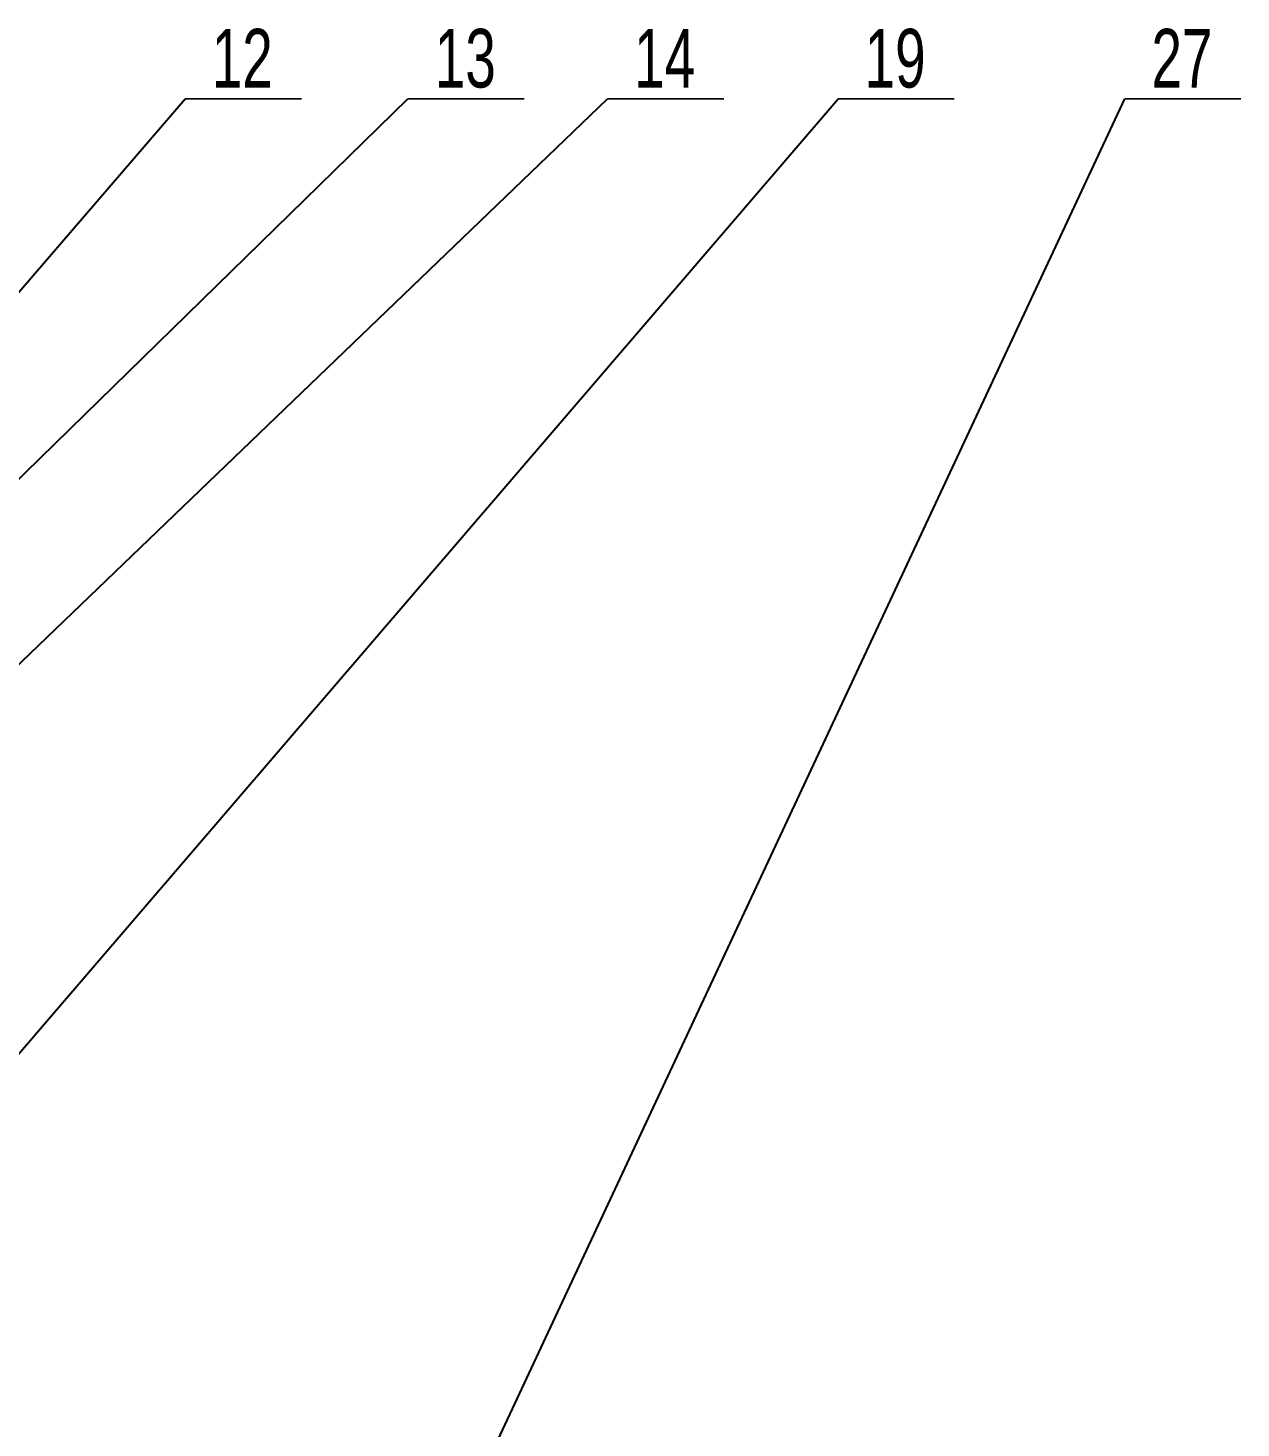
# Model space of a CAD drawing. Header units: millimetres. Extents: x 0 to 841, y -10 to 594.
# Drawn here: x 528.1 to 600.5, y 355.9 to 439.5 of the extents above; entities that cross this region are included whole.
import ezdxf

# ---------------------------------------------------------------- set-up
doc = ezdxf.new("R2010")
doc.units = ezdxf.units.MM
doc.styles.add('SLDTEXTSTYLE0', font='TXT', dxfattribs={"width": 0.7})
doc.dimstyles.new('SLDDIMSTYLE1', dxfattribs={"dimtxt": 0.18, "dimasz": 1.016, "dimexe": 0, "dimexo": 0.0625, "dimgap": 0, "dimtad": 0, "dimtih": 1, "dimtoh": 1, "dimdec": 0, "dimrnd": 1e-09, "dimzin": 0, "dimdsep": 46, "dimtxsty": 'Standard', "dimblk1": 'DOT', "dimblk2": 'DOT', "dimsah": 1, "dimcen": 0.09, "dimadec": 0, "dimazin": 0, "dimtfac": 1.016, "dimtdec": 0, "dimtofl": 0, "dimtmove": 0, "dimatfit": 3, "dimldrblk": 'DOT', "dimfxl": 0, "dimfrac": 2, "dimtolj": 1, "dimtzin": 0, "dimarcsym": 0})

# ---------------------------------------------------------------- blocks, each defined once
blk = doc.blocks.new('SW_NOTE_11')
at = {"color": 0, "linetype": 'Continuous', "lineweight": 0}
for p, q in [((0, 0), (6.936, 0)), ((6.936, 0), (0, 0)), ((0, 0), (6.936, 0)), ((6.936, 0), (0, 0)), ((0, 0), (6.936, 0)), ((6.936, 0), (0, 0))]:
    blk.add_line(p, q, dxfattribs=at)
at = {"color": 0, "linetype": 'Continuous', "lineweight": 0, "insert": (3.406, 4.17), "char_height": 3.5, "attachment_point": 2, "style": 'SLDTEXTSTYLE0'}
blk.add_mtext('12', dxfattribs=at)
blk = doc.blocks.new('_Dot')
at = {"color": 0, "linetype": 'ByBlock', "lineweight": -2}
blk.add_line((-0.5, 0), (-1, 0), dxfattribs=at)
at = {"color": 0, "linetype": 'ByBlock', "const_width": 0.5}
blk.add_lwpolyline([(-0.25, 0, 1), (0.25, 0, 1)], format="xyb", close=True, dxfattribs=at)
blk = doc.blocks.new('SW_NOTE_12')
at = {"color": 0, "linetype": 'Continuous', "lineweight": 0}
for p, q in [((0, 0), (6.936, 0)), ((6.936, 0), (0, 0)), ((0, 0), (6.936, 0)), ((6.936, 0), (0, 0)), ((0, 0), (6.936, 0)), ((6.936, 0), (0, 0))]:
    blk.add_line(p, q, dxfattribs=at)
at = {"color": 0, "linetype": 'Continuous', "lineweight": 0, "insert": (3.423, 4.17), "char_height": 3.5, "attachment_point": 2, "style": 'SLDTEXTSTYLE0'}
blk.add_mtext('13', dxfattribs=at)
blk = doc.blocks.new('SW_NOTE_13')
at = {"color": 0, "linetype": 'Continuous', "lineweight": 0}
for p, q in [((0, 0), (6.936, 0)), ((6.936, 0), (0, 0)), ((0, 0), (6.936, 0)), ((6.936, 0), (0, 0)), ((0, 0), (6.936, 0)), ((6.936, 0), (0, 0))]:
    blk.add_line(p, q, dxfattribs=at)
at = {"color": 0, "linetype": 'Continuous', "lineweight": 0, "insert": (3.406, 4.17), "char_height": 3.5, "attachment_point": 2, "style": 'SLDTEXTSTYLE0'}
blk.add_mtext('14', dxfattribs=at)
blk = doc.blocks.new('SW_NOTE_14')
at = {"color": 0, "linetype": 'Continuous', "lineweight": 0}
for p, q in [((0, 0), (6.936, 0)), ((6.936, 0), (0, 0)), ((0, 0), (6.936, 0)), ((6.936, 0), (0, 0)), ((0, 0), (6.936, 0)), ((6.936, 0), (0, 0))]:
    blk.add_line(p, q, dxfattribs=at)
at = {"color": 0, "linetype": 'Continuous', "lineweight": 0, "insert": (3.406, 4.17), "char_height": 3.5, "attachment_point": 2, "style": 'SLDTEXTSTYLE0'}
blk.add_mtext('19', dxfattribs=at)
blk = doc.blocks.new('SW_NOTE_15')
at = {"color": 0, "linetype": 'Continuous', "lineweight": 0}
for p, q in [((0, 0), (6.936, 0)), ((6.936, 0), (0, 0)), ((0, 0), (6.936, 0)), ((6.936, 0), (0, 0)), ((0, 0), (6.936, 0)), ((6.936, 0), (0, 0))]:
    blk.add_line(p, q, dxfattribs=at)
at = {"color": 0, "linetype": 'Continuous', "lineweight": 0, "insert": (3.415, 4.17), "char_height": 3.5, "attachment_point": 2, "style": 'SLDTEXTSTYLE0'}
blk.add_mtext('27', dxfattribs=at)

msp = doc.modelspace()

# ---------------------------------------------------------------- block references
at = {"color": 7, "linetype": 'Continuous', "lineweight": 0}
for name, p in [('SW_NOTE_11', (537.457, 435.252)), ('SW_NOTE_12', (550.751, 435.252)), ('SW_NOTE_13', (562.659, 435.252)), ('SW_NOTE_14', (576.416, 435.252)), ('SW_NOTE_15', (593.526, 435.252))]:
    msp.add_blockref(name, p, dxfattribs=at)

# ---------------------------------------------------------------- leaders
for points in [[(488.844, 374.75), (550.751, 435.252)], [(489.876, 379.984), (537.457, 435.252)], [(494.512, 369.785), (562.659, 435.252)], [(502.451, 240.356), (593.526, 435.252)], [(506.682, 353.963), (576.416, 435.252)]]:
    msp.add_leader(points, dimstyle='SLDDIMSTYLE1', dxfattribs=at)

doc.saveas('drawing.dxf')
